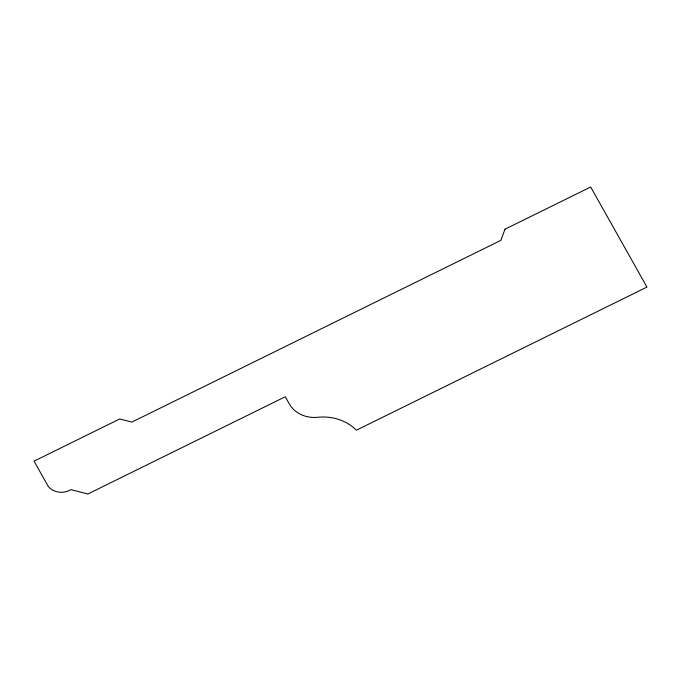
<?xml version="1.0" encoding="UTF-8"?>
<svg xmlns="http://www.w3.org/2000/svg" width="681" height="681" viewBox="0 0 681 681"><rect width="100%" height="100%" fill="white"/><g stroke="black" fill="none" stroke-linecap="round" stroke-linejoin="round"><path stroke-width="1.02" d="M505.021 229.191L500.858 240.367L131.91 422.084L119.711 418.968L34.05 461.156L48.189 486.311A17.051 15.127 -14.2 0 0 70.96 489.63L87.84 493.997L285.279 396.751L289.306 403.901A29.998 26.61 -14.2 0 0 317.729 417.283A47.304 41.958 -14.2 0 1 356.359 430.213L646.95 287.084L590.682 187.003L505.021 229.191"/></g></svg>
